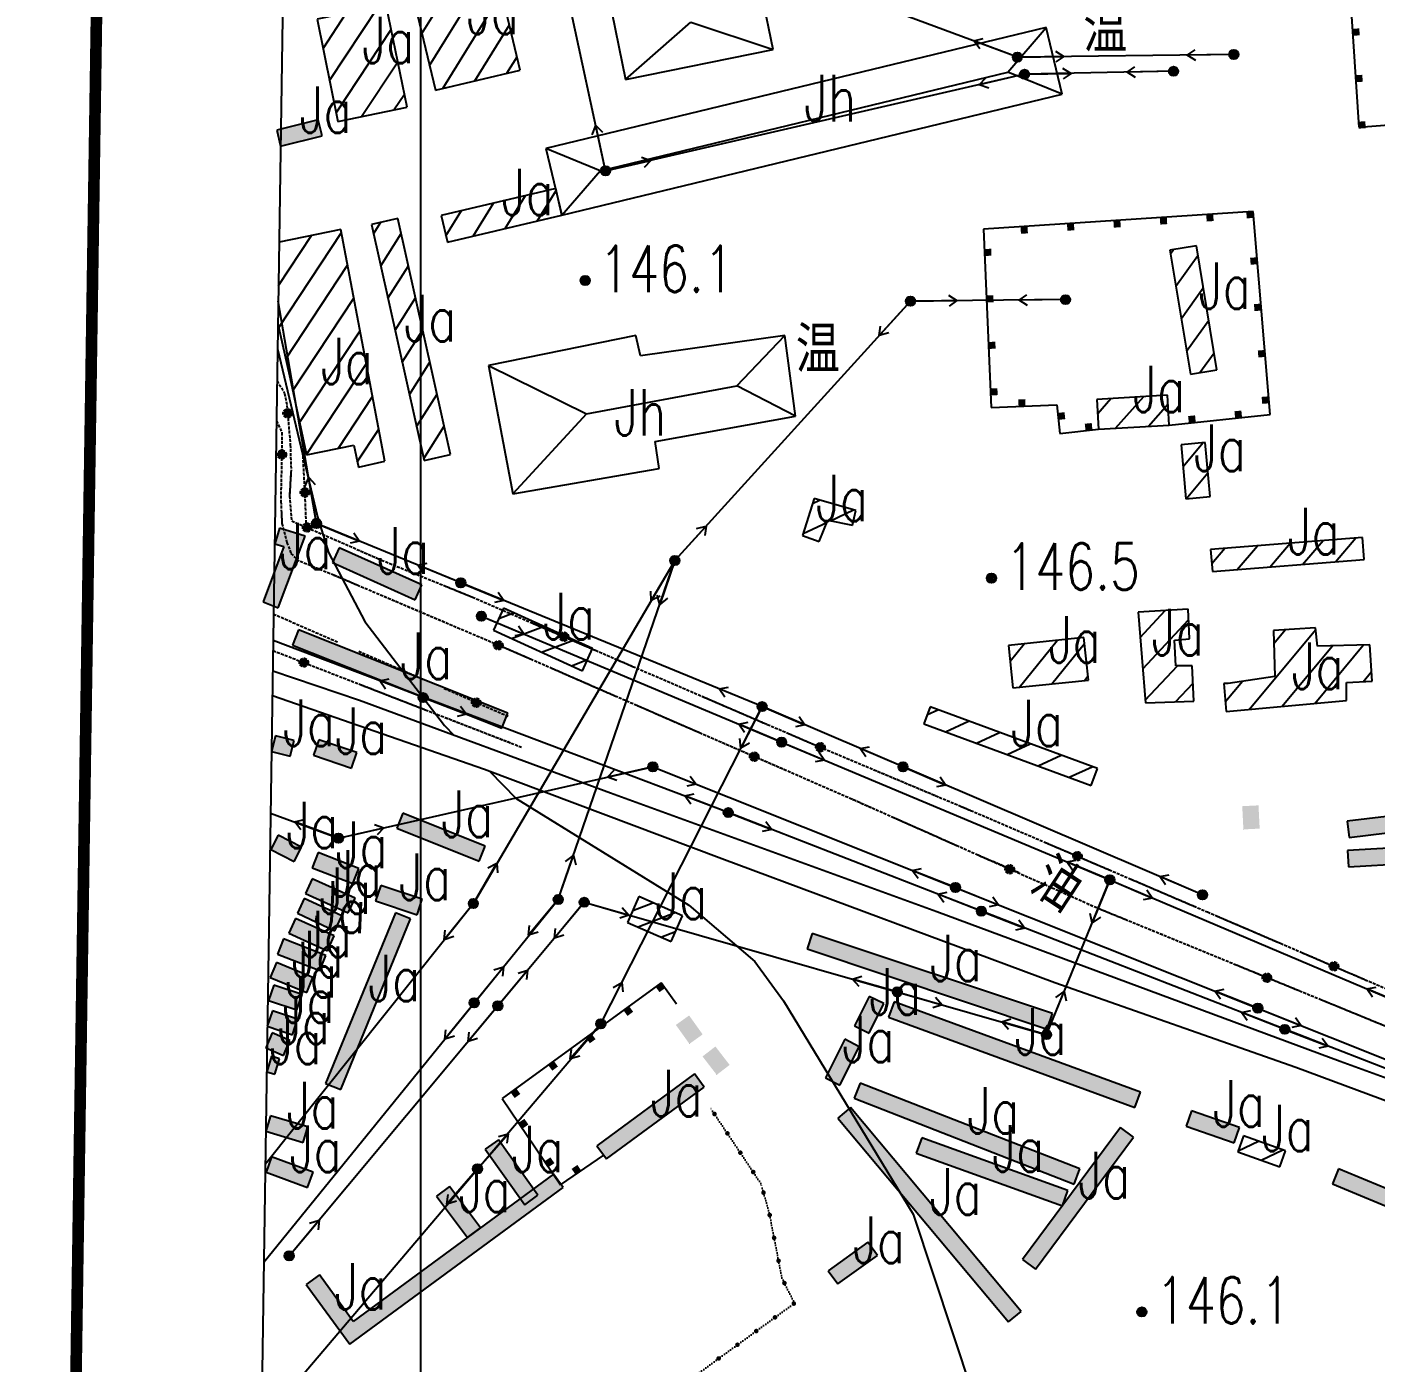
# Model space of a CAD drawing. Extents: x 408766 to 414302, y 5156573 to 5161925.
# Drawn here: x 408831 to 409410, y 5158145 to 5158719 of the extents above; entities that cross this region are included whole.
import ezdxf

# ---------------------------------------------------------------- set-up
doc = ezdxf.new("R2010")
doc.units = 0
doc.header["$LTSCALE"] = 1000
for name, pattern in [('0001', [0.5, 0.5, 0]), ('0004', [0.5, 0.5, 0]), ('5130', [1, 1, 0]), ('5320', [0.0018, 0.0013, -0.0005]), ('5400', [1, 1, 0]), ('8111', [1, 1, 0]), ('9100', [0.001, 0, -0.001])]:
    doc.linetypes.add(name, pattern=pattern)
doc.layers.get('0').update_dxf_attribs({"linetype": 'CONTINUOUS'})
for name, color, linetype in [('0001', 1, 'CONTINUOUS'), ('0001ADD', 1, 'CONTINUOUS'), ('0002', 2, 'CONTINUOUS'), ('0002ADD', 2, 'CONTINUOUS'), ('0005ADD', 5, 'CONTINUOUS'), ('0005BAK', 5, 'CONTINUOUS'), ('0006', 6, 'CONTINUOUS'), ('0007', 7, 'CONTINUOUS'), ('0010', 10, 'CONTINUOUS'), ('0010ADD', 10, 'CONTINUOUS'), ('0011ADD', 11, 'CONTINUOUS'), ('0011BAK', 11, 'CONTINUOUS'), ('0012', 12, 'CONTINUOUS'), ('0013', 13, 'CONTINUOUS'), ('0015', 15, 'CONTINUOUS'), ('0017', 85, 'CONTINUOUS')]:
    doc.layers.add(name, color=color, linetype=linetype)
doc.styles.add('CADSLDXJ', font='romanc', dxfattribs={"bigfont": 'cadsldxj'})
doc.styles.add('SIMPLEX', font='simplex.shx', dxfattribs={"width": 0.75, "height": 20})
doc.styles.add('XDX', font='simplex.shx', dxfattribs={"height": 20, "bigfont": 'xdx.shx'})

# ---------------------------------------------------------------- blocks, each defined once
blk = doc.blocks.new('8140')
for radius in [0.0002, 0.000141, 0.0000832, 0.0000301]:
    blk.add_circle((0, 0), radius)
at = {"flags": 1}
blk.add_attdef('8140', (0, 0), '', height=0.0000001, dxfattribs=at)
blk = doc.blocks.new('5130')
blk.add_hatch(color=256).paths.add_polyline_path([(0.0002, 0, 1), (-0.0002, 0, 1)])
for points in [[(0, 0), (0.002, 0)], [(0.001638, 0.000233), (0.002, 0), (0.001658, -0.000229)]]:
    blk.add_lwpolyline(points)
blk.add_circle((0, 0), 0.0002)
at = {"flags": 1}
blk.add_attdef('5130', (0, 0), '', height=0.000001, dxfattribs=at)
blk = doc.blocks.new('5131')
for points in [[(-0.001638, -0.000233), (-0.002, 0), (-0.001658, 0.000229)], [(0, 0), (-0.002, 0)]]:
    blk.add_lwpolyline(points)
at = {"flags": 1}
blk.add_attdef('5131', (0, 0), '', height=0.0000000001, dxfattribs=at)
blk = doc.blocks.new('2111')
h = blk.add_hatch(color=256)
h.paths.add_polyline_path([(0.0005, 0.00035), (-0.0005, 0.00035), (-0.0005, -0.00035), (0.0005, -0.00035)])
h.paths.add_polyline_path([(0, 0), (0, 0), (0, 0), (0, 0)], flags=24)
blk.add_line((0.0005, -0.00035), (0.0005, -0.00035))
at = {"style": 'CADSLDXJ', "flags": 1}
blk.add_attdef('2111', (0, 0), '', height=0.00000001, dxfattribs=at)
blk = doc.blocks.new('9100')
blk.add_hatch(color=256).paths.add_polyline_path([(0.0001, 0, 1), (-0.0001, 0, 1)])

msp = doc.modelspace()

# ---------------------------------------------------------------- hatches: boundary and pattern name
at = {"layer": '0001ADD', "linetype": '0001'}
h = msp.add_hatch(dxfattribs=at)
h.set_pattern_fill('U', color=256, scale=10, angle=58.30917, style=0, pattern_type=0)
h.set_pattern_definition([(58.30917135, (0, 0), (-8.508952109, 5.253354548), [])])
h.paths.add_polyline_path([(409006.24, 5158691.93), (409042.68, 5158700.55), (409033.33, 5158740.05), (408996.89, 5158731.43)])
h = msp.add_hatch(dxfattribs=at)
h.set_pattern_fill('U', color=256, scale=10, angle=56.53326, style=0, pattern_type=0)
h.set_pattern_definition([(56.5332593, (0, 0), (-8.342060723, 5.514528347), [])])
h.paths.add_polyline_path([(408964.36, 5158678.52), (408994.09, 5158684.59), (408985.12, 5158728.52), (408955.4, 5158722.45)])
for points in [[(408939.73, 5158667.91), (408957.55, 5158672.35), (408955.86, 5158679.14), (408938.04, 5158674.7)], [(408937.16, 5158496.9), (408941.08, 5158495.69), (408932.17, 5158471.91), (408938.72, 5158469.45), (408950.24, 5158500.17), (408939.23, 5158503.59)], [(408962, 5158488.83), (408997.6, 5158472.88), (409000.46, 5158479.27), (408964.86, 5158495.22)], [(408944.89, 5158453.38), (409034.8, 5158417.66), (409037.39, 5158424.17), (408947.47, 5158459.88)], [(408935.81, 5158407.56), (408943.88, 5158405.59), (408945.54, 5158412.39), (408937.47, 5158414.36)], [(408953.84, 5158406.05), (408970.15, 5158400.51), (408972.41, 5158407.13), (408956.09, 5158412.68)], [(408989.69, 5158374.67), (409025.05, 5158360.41), (409027.66, 5158366.91), (408992.31, 5158381.16)], [(409399.07, 5158370.68), (409435.27, 5158375.08), (409434.43, 5158382.03), (409398.22, 5158377.63)], [(408935.44, 5158365.49), (408945.5, 5158360.29), (408948.72, 5158366.5), (408938.65, 5158371.71)], [(408953.27, 5158357.65), (408970.74, 5158350.84), (408973.28, 5158357.36), (408955.81, 5158364.17)], [(409398.75, 5158358.1), (409437.79, 5158360.3), (409437.4, 5158367.29), (409398.36, 5158365.09)], [(408950.36, 5158346.55), (408968.81, 5158338.24), (408971.69, 5158344.62), (408953.24, 5158352.93)], [(408980.53, 5158343.4), (408998.42, 5158337.44), (409000.63, 5158344.08), (408982.74, 5158350.04)], [(408946.94, 5158338.07), (408963.07, 5158330.56), (408966.02, 5158336.91), (408949.89, 5158344.42)], [(408943.19, 5158329.51), (408959.84, 5158321.97), (408962.73, 5158328.35), (408946.08, 5158335.89)], [(408965.55, 5158262.26), (408995.54, 5158335.62), (408989.06, 5158338.26), (408959.07, 5158264.91)], [(409166.04, 5158322.81), (409269.24, 5158288.32), (409271.46, 5158294.96), (409168.26, 5158329.45)], [(408938.4, 5158320.57), (408956.59, 5158313.41), (408959.16, 5158319.93), (408940.96, 5158327.08)], [(408935.29, 5158310.42), (408950.97, 5158304.04), (408953.61, 5158310.52), (408937.93, 5158316.9)], [(408934.52, 5158300.56), (408946.71, 5158296.5), (408948.92, 5158303.14), (408936.73, 5158307.2)], [(409192.64, 5158286.57), (409198.98, 5158299.24), (409192.72, 5158302.37), (409186.38, 5158289.7)], [(409200.99, 5158293.42), (409306.97, 5158254.57), (409309.38, 5158261.14), (409203.4, 5158299.99)], [(408933.94, 5158289.54), (408944.78, 5158285.87), (408947.02, 5158292.5), (408936.19, 5158296.17)], [(408933.36, 5158280.26), (408940.91, 5158276.98), (408943.7, 5158283.39), (408936.15, 5158286.68)], [(409180.12, 5158264.23), (409188.46, 5158280.73), (409182.22, 5158283.89), (409173.87, 5158267.39)], [(408933.74, 5158269.95), (408937.26, 5158268.88), (408939.3, 5158275.57), (408935.78, 5158276.65)], [(409079.81, 5158232.51), (409121.74, 5158263.37), (409117.59, 5158269), (409075.66, 5158238.15)], [(409186.31, 5158258.53), (409280.78, 5158221.66), (409283.32, 5158228.18), (409188.85, 5158265.05)], [(409258.02, 5158166.93), (409184.64, 5158254.55), (409179.27, 5158250.06), (409252.65, 5158162.44)], [(409328.97, 5158246.54), (409349.61, 5158239.41), (409351.89, 5158246.02), (409331.25, 5158253.16)], [(408933.36, 5158244.36), (408949.44, 5158239.58), (408951.43, 5158246.29), (408935.35, 5158251.07)], [(409212.93, 5158235.01), (409275.76, 5158212.32), (409278.13, 5158218.9), (409215.3, 5158241.6)], [(409264.27, 5158185.09), (409306.34, 5158241.79), (409300.72, 5158245.96), (409258.65, 5158189.27)], [(409027.69, 5158236.68), (409044.64, 5158212.8), (409050.35, 5158216.86), (409033.4, 5158240.73)], [(408933.44, 5158226.77), (408951.26, 5158220.26), (408953.66, 5158226.84), (408935.84, 5158233.35)], [(409056.99, 5158225.89), (408970.94, 5158162.63), (408956.37, 5158182.6), (408950.71, 5158178.48), (408969.42, 5158152.83), (409061.13, 5158220.25)], [(409391.83, 5158221.79), (409478.36, 5158185.71), (409481.05, 5158192.17), (409394.52, 5158228.25)], [(409006.75, 5158216.41), (409020.07, 5158198.66), (409025.67, 5158202.86), (409012.34, 5158220.61)], [(409179.19, 5158178.72), (409196.25, 5158191.01), (409192.16, 5158196.69), (409175.1, 5158184.4)]]:
    msp.add_hatch(color=256, dxfattribs=at).paths.add_polyline_path(points)
h = msp.add_hatch(dxfattribs=at)
h.set_pattern_fill('U', color=256, scale=10, angle=58.14237, style=0, pattern_type=0)
h.set_pattern_definition([(58.14236753, (0, 0), (-8.493622108, 5.278104157), [])])
h.paths.add_polyline_path([(409011.43, 5158626.66), (409060.65, 5158638.15), (409057.98, 5158649.62), (409008.75, 5158638.12)])
h = msp.add_hatch(dxfattribs=at)
h.set_pattern_fill('U', color=256, scale=10, angle=57.60815, style=0, pattern_type=0)
h.set_pattern_definition([(57.60814532, (-297982.154, 32334.109), (-8.444040915, 5.357067577), [])])
h.paths.add_polyline_path([(409001.45, 5158532.73), (409012.8, 5158535.26), (408990.09, 5158636.79), (408978.74, 5158634.25)])
h = msp.add_hatch(dxfattribs=at)
h.set_pattern_fill('U', color=256, scale=10, angle=54.38661, style=0, pattern_type=0)
h.set_pattern_definition([(54.38660694, (426348.078, -16187.277), (-8.129646658, 5.82313019), [])])
h.paths.add_polyline_path([(409330.78, 5158569.89), (409342.16, 5158571.77), (409333.36, 5158625.06), (409321.97, 5158623.18)])
h = msp.add_hatch(dxfattribs=at)
h.set_pattern_fill('U', color=256, scale=10, angle=48.4641, style=0, pattern_type=0)
h.set_pattern_definition([(48.46409914, (0, 0), (-7.485403838, 6.63089205), [])])
h.paths.add_polyline_path([(409291.35, 5158546.14), (409321.67, 5158547.98), (409320.89, 5158560.86), (409290.57, 5158559.02)])
h = msp.add_hatch(dxfattribs=at)
h.set_pattern_fill('U', color=256, scale=10, angle=50.11598, style=0, pattern_type=0)
h.set_pattern_definition([(50.115976, (-345090.167, 39074.15), (-7.673439798, 6.41235695), [])])
h.paths.add_polyline_path([(409328.86, 5158516.27), (409339.24, 5158517.2), (409337.16, 5158540.44), (409326.78, 5158539.51)])
h = msp.add_hatch(dxfattribs=at)
h.set_pattern_fill('U', color=256, scale=10, angle=25.13672, style=0, pattern_type=0)
h.set_pattern_definition([(25.13671502, (0, 0), (-4.247796223, 9.05296787), [])])
h.paths.add_polyline_path([(409164.02, 5158500.42), (409171.15, 5158497.85), (409174.95, 5158507.09), (409185.57, 5158504.97), (409186.93, 5158511.18), (409169.03, 5158516.33)])
h = msp.add_hatch(dxfattribs=at)
h.set_pattern_fill('U', color=256, scale=10, angle=49.5024, style=0, pattern_type=0)
h.set_pattern_definition([(49.50240391, (0, 0), (-7.604332133, 6.49416144), [])])
h.paths.add_polyline_path([(409340.25, 5158485), (409405.5, 5158490.14), (409404.75, 5158499.67), (409339.5, 5158494.53)])
h = msp.add_hatch(dxfattribs=at)
h.set_pattern_fill('U', color=256, scale=10, angle=20.60665, style=0, pattern_type=0)
h.set_pattern_definition([(20.60665144, (0, 0), (-3.519503128, 9.360186843), [])])
h.paths.add_polyline_path([(409031.16, 5158459.73), (409069.5, 5158442.34), (409073.82, 5158451.85), (409035.48, 5158469.23)])
h = msp.add_hatch(dxfattribs=at)
h.set_pattern_fill('U', color=256, scale=10, angle=46.93916, style=0, pattern_type=0)
h.set_pattern_definition([(46.93915743, (0, 0), (-7.306290732, 6.827746022), [])])
h.paths.add_polyline_path([(409311.49, 5158428.5), (409332.27, 5158429.2), (409331.57, 5158444.51), (409324.52, 5158444.51), (409323.99, 5158455.42), (409330.34, 5158456.12), (409329.81, 5158468.79), (409308.32, 5158467.56)])
h = msp.add_hatch(dxfattribs=at)
h.set_pattern_fill('U', color=256, scale=10, angle=50.97349, style=0, pattern_type=0)
h.set_pattern_definition([(50.97348515, (0, 0), (-7.768546468, 6.296799646), [])])
h.paths.add_polyline_path([(409254.53, 5158434.93), (409286.92, 5158438.32), (409285.01, 5158456.57), (409252.62, 5158453.18)])
h = msp.add_hatch(dxfattribs=at)
h.set_pattern_fill('U', color=256, scale=10, angle=50.2409, style=0, pattern_type=0)
h.set_pattern_definition([(50.24089947, (0, 0), (-7.687402576, 6.395611123), [])])
h.paths.add_polyline_path([(409346.1, 5158424.79), (409397.89, 5158429.54), (409397.89, 5158437.28), (409408.98, 5158437.81), (409407.93, 5158453.46), (409385.38, 5158452.94), (409384.5, 5158460.85), (409366.53, 5158459.62), (409367.06, 5158439.92), (409346.98, 5158436.93), (409345.22, 5158436.93)])
h = msp.add_hatch(dxfattribs=at)
h.set_pattern_fill('U', color=256, scale=10, angle=24.76322, style=0, pattern_type=0)
h.set_pattern_definition([(24.76321888, (0, 0), (-4.188692468, 9.080465594), [])])
h.paths.add_polyline_path([(409216.27, 5158419.53), (409288.15, 5158393.03), (409290.82, 5158400.26), (409218.94, 5158426.76)])
at = {"layer": '0005ADD', "linetype": '5320'}
h = msp.add_hatch(color=256, dxfattribs=at)
edge = h.paths.add_edge_path()
edge.add_arc((408942.73, 5158553), 1.9, 0, 360)
h = msp.add_hatch(color=256, dxfattribs=at)
edge = h.paths.add_edge_path()
edge.add_arc((408940.23, 5158535.29), 1.9, 0, 360)
h = msp.add_hatch(color=256, dxfattribs=at)
edge = h.paths.add_edge_path()
edge.add_arc((408950.17, 5158518.99), 1.9, 0, 360)
h = msp.add_hatch(color=256, dxfattribs=at)
edge = h.paths.add_edge_path()
edge.add_arc((408951.1, 5158503.89), 1.9, 0, 360)
h = msp.add_hatch(color=256, dxfattribs=at)
edge = h.paths.add_edge_path()
edge.add_arc((409061.54, 5158456.98), 1.9, 0, 360)
h = msp.add_hatch(color=256, dxfattribs=at)
edge = h.paths.add_edge_path()
edge.add_arc((409033.29, 5158453.3), 1.9, 0, 360)
h = msp.add_hatch(color=256, dxfattribs=at)
edge = h.paths.add_edge_path()
edge.add_arc((408949.7, 5158445.86), 1.9, 0, 360)
h = msp.add_hatch(color=256, dxfattribs=at)
edge = h.paths.add_edge_path()
edge.add_arc((409023.8, 5158428.63), 1.9, 0, 360)
h = msp.add_hatch(color=256, dxfattribs=at)
edge = h.paths.add_edge_path()
edge.add_arc((409171.74, 5158409.47), 1.9, 0, 360)
h = msp.add_hatch(color=256, dxfattribs=at)
edge = h.paths.add_edge_path()
edge.add_arc((409143.31, 5158405.38), 1.9, 0, 360)
h = msp.add_hatch(color=256, dxfattribs=at)
edge = h.paths.add_edge_path()
edge.add_arc((409282.22, 5158362.63), 1.9, 0, 360)
h = msp.add_hatch(color=256, dxfattribs=at)
edge = h.paths.add_edge_path()
edge.add_arc((409253.12, 5158356.98), 1.9, 0, 360)
h = msp.add_hatch(color=256, dxfattribs=at)
edge = h.paths.add_edge_path()
edge.add_arc((409392.49, 5158315.3), 1.9, 0, 360)
h = msp.add_hatch(color=256, dxfattribs=at)
edge = h.paths.add_edge_path()
edge.add_arc((409363.68, 5158310.37), 1.9, 0, 360)

# ---------------------------------------------------------------- linework, layer by layer
at = {"layer": '0001', "linetype": '0001'}
for points in [[(409087.95, 5158696.58), (409151.37, 5158709.45), (409131.41, 5158807.77), (409067.99, 5158794.9)], [(409006.24, 5158691.93), (409042.68, 5158700.55), (409033.33, 5158740.05), (408996.89, 5158731.43)], [(408964.36, 5158678.52), (408994.09, 5158684.59), (408985.12, 5158728.52), (408955.4, 5158722.45)], [(409060.65, 5158638.15), (409275.69, 5158690.15), (409268.76, 5158718.82), (409053.72, 5158666.82)], [(408939.73, 5158667.91), (408957.55, 5158672.35), (408955.86, 5158679.14), (408938.04, 5158674.7)], [(409011.43, 5158626.66), (409060.65, 5158638.15), (409057.98, 5158649.62), (409008.75, 5158638.12)], [(409001.45, 5158532.73), (409012.8, 5158535.26), (408990.09, 5158636.79), (408978.74, 5158634.25)], [(409330.78, 5158569.89), (409342.16, 5158571.77), (409333.36, 5158625.06), (409321.97, 5158623.18)], [(409291.35, 5158546.14), (409321.67, 5158547.98), (409320.89, 5158560.86), (409290.57, 5158559.02)], [(409328.86, 5158516.27), (409339.24, 5158517.2), (409337.16, 5158540.44), (409326.78, 5158539.51)], [(409164.02, 5158500.42), (409171.15, 5158497.85), (409174.95, 5158507.09), (409185.57, 5158504.97), (409186.93, 5158511.18), (409169.03, 5158516.33)], [(408937.16, 5158496.9), (408941.08, 5158495.69), (408932.17, 5158471.91), (408938.72, 5158469.45), (408950.24, 5158500.17), (408939.23, 5158503.59)], [(409340.25, 5158485), (409405.5, 5158490.14), (409404.75, 5158499.67), (409339.5, 5158494.53)], [(408962, 5158488.83), (408997.6, 5158472.88), (409000.46, 5158479.27), (408964.86, 5158495.22)], [(409031.16, 5158459.73), (409069.5, 5158442.34), (409073.82, 5158451.85), (409035.48, 5158469.23)], [(409311.49, 5158428.5), (409332.27, 5158429.2), (409331.57, 5158444.51), (409324.52, 5158444.51), (409323.99, 5158455.42), (409330.34, 5158456.12), (409329.81, 5158468.79), (409308.32, 5158467.56)], [(408944.89, 5158453.38), (409034.8, 5158417.66), (409037.39, 5158424.17), (408947.47, 5158459.88)], [(409254.53, 5158434.93), (409286.92, 5158438.32), (409285.01, 5158456.57), (409252.62, 5158453.18)], [(409346.1, 5158424.79), (409397.89, 5158429.54), (409397.89, 5158437.28), (409408.98, 5158437.81), (409407.93, 5158453.46), (409385.38, 5158452.94), (409384.5, 5158460.85), (409366.53, 5158459.62), (409367.06, 5158439.92), (409346.98, 5158436.93), (409345.22, 5158436.93)], [(409216.27, 5158419.53), (409288.15, 5158393.03), (409290.82, 5158400.26), (409218.94, 5158426.76)], [(408935.81, 5158407.56), (408943.88, 5158405.59), (408945.54, 5158412.39), (408937.47, 5158414.36)], [(408953.84, 5158406.05), (408970.15, 5158400.51), (408972.41, 5158407.13), (408956.09, 5158412.68)], [(408989.69, 5158374.67), (409025.05, 5158360.41), (409027.66, 5158366.91), (408992.31, 5158381.16)], [(409399.07, 5158370.68), (409435.27, 5158375.08), (409434.43, 5158382.03), (409398.22, 5158377.63)], [(408935.44, 5158365.49), (408945.5, 5158360.29), (408948.72, 5158366.5), (408938.65, 5158371.71)], [(408953.27, 5158357.65), (408970.74, 5158350.84), (408973.28, 5158357.36), (408955.81, 5158364.17)], [(409398.75, 5158358.1), (409437.79, 5158360.3), (409437.4, 5158367.29), (409398.36, 5158365.09)], [(408950.36, 5158346.55), (408968.81, 5158338.24), (408971.69, 5158344.62), (408953.24, 5158352.93)], [(408980.53, 5158343.4), (408998.42, 5158337.44), (409000.63, 5158344.08), (408982.74, 5158350.04)], [(408946.94, 5158338.07), (408963.07, 5158330.56), (408966.02, 5158336.91), (408949.89, 5158344.42)], [(409088.85, 5158334.16), (409107.59, 5158325.91), (409112.48, 5158337.03), (409093.75, 5158345.28)], [(408943.19, 5158329.51), (408959.84, 5158321.97), (408962.73, 5158328.35), (408946.08, 5158335.89)], [(408965.55, 5158262.26), (408995.54, 5158335.62), (408989.06, 5158338.26), (408959.07, 5158264.91)], [(409166.04, 5158322.81), (409269.24, 5158288.32), (409271.46, 5158294.96), (409168.26, 5158329.45)], [(408938.4, 5158320.57), (408956.59, 5158313.41), (408959.16, 5158319.93), (408940.96, 5158327.08)], [(408935.29, 5158310.42), (408950.97, 5158304.04), (408953.61, 5158310.52), (408937.93, 5158316.9)], [(408934.52, 5158300.56), (408946.71, 5158296.5), (408948.92, 5158303.14), (408936.73, 5158307.2)], [(409192.64, 5158286.57), (409198.98, 5158299.24), (409192.72, 5158302.37), (409186.38, 5158289.7)], [(409200.99, 5158293.42), (409306.97, 5158254.57), (409309.38, 5158261.14), (409203.4, 5158299.99)], [(408933.94, 5158289.54), (408944.78, 5158285.87), (408947.02, 5158292.5), (408936.19, 5158296.17)], [(408933.36, 5158280.26), (408940.91, 5158276.98), (408943.7, 5158283.39), (408936.15, 5158286.68)], [(409180.12, 5158264.23), (409188.46, 5158280.73), (409182.22, 5158283.89), (409173.87, 5158267.39)], [(408933.74, 5158269.95), (408937.26, 5158268.88), (408939.3, 5158275.57), (408935.78, 5158276.65)], [(409079.81, 5158232.51), (409121.74, 5158263.37), (409117.59, 5158269), (409075.66, 5158238.15)], [(409186.31, 5158258.53), (409280.78, 5158221.66), (409283.32, 5158228.18), (409188.85, 5158265.05)], [(409258.02, 5158166.93), (409184.64, 5158254.55), (409179.27, 5158250.06), (409252.65, 5158162.44)], [(409328.97, 5158246.54), (409349.61, 5158239.41), (409351.89, 5158246.02), (409331.25, 5158253.16)], [(408933.36, 5158244.36), (408949.44, 5158239.58), (408951.43, 5158246.29), (408935.35, 5158251.07)], [(409212.93, 5158235.01), (409275.76, 5158212.32), (409278.13, 5158218.9), (409215.3, 5158241.6)], [(409264.27, 5158185.09), (409306.34, 5158241.79), (409300.72, 5158245.96), (409258.65, 5158189.27)], [(409351.12, 5158235.52), (409369.25, 5158229.1), (409371.69, 5158235.98), (409353.56, 5158242.4)], [(409027.69, 5158236.68), (409044.64, 5158212.8), (409050.35, 5158216.86), (409033.4, 5158240.73)], [(408933.44, 5158226.77), (408951.26, 5158220.26), (408953.66, 5158226.84), (408935.84, 5158233.35)], [(409056.99, 5158225.89), (408970.94, 5158162.63), (408956.37, 5158182.6), (408950.71, 5158178.48), (408969.42, 5158152.83), (409061.13, 5158220.25)], [(409391.83, 5158221.79), (409478.36, 5158185.71), (409481.05, 5158192.17), (409394.52, 5158228.25)], [(409006.75, 5158216.41), (409020.07, 5158198.66), (409025.67, 5158202.86), (409012.34, 5158220.61)], [(409179.19, 5158178.72), (409196.25, 5158191.01), (409192.16, 5158196.69), (409175.1, 5158184.4)]]:
    msp.add_lwpolyline(points, close=True, dxfattribs=at)
for points in [[(408938.58, 5158591.54), (408943.58, 5158569.33), (408950.83, 5158535.22), (408971.18, 5158539.39), (408973.13, 5158529.93), (408984.56, 5158532.43), (408965.61, 5158631.98), (408939.11, 5158626.64)], [(409029.12, 5158573.56), (409039.59, 5158518.34), (409102.41, 5158529.22), (409100.74, 5158540.93), (409161.04, 5158551.81), (409156.44, 5158586.53), (409094.45, 5158577.74), (409092.36, 5158586.53), (409029.12, 5158573.56)]]:
    msp.add_lwpolyline(points, dxfattribs=at)
at = {"layer": '0001ADD', "linetype": '0001'}
for p, q in [((408938.94, 5158589.95), (408965.84, 5158630.75)), ((408938.83, 5158607.95), (408953, 5158629.44)), ((408939.11, 5158626.54), (408939.19, 5158626.66)), ((408941.99, 5158576.41), (408968.53, 5158616.65)), ((408944.98, 5158562.78), (408971.21, 5158602.56)), ((408947.9, 5158549.04), (408973.89, 5158588.46)), ((408950.82, 5158535.3), (408976.58, 5158574.37)), ((408964.6, 5158538.04), (408979.26, 5158560.27)), ((408972.68, 5158532.13), (408981.95, 5158546.18)), ((409091.1, 5158339.26), (409099.76, 5158342.63)), ((409093.34, 5158332.19), (409109.35, 5158338.41)), ((409103.21, 5158327.84), (409109.52, 5158330.29)), ((409351.27, 5158235.94), (409360.02, 5158240.12)), ((409361.16, 5158231.96), (409370.49, 5158236.41))]:
    msp.add_line(p, q, dxfattribs=at)
for points in [[(409087.95, 5158696.58), (409115.98, 5158721.13), (409151.37, 5158709.45)], [(409275.69, 5158690.15), (409252.28, 5158699.66), (409268.76, 5158718.82)], [(409077.14, 5158657.31), (409252.28, 5158699.66)], [(409060.65, 5158638.15), (409077.14, 5158657.31), (409053.72, 5158666.82)], [(409161.04, 5158551.81), (409135.79, 5158564.88), (409156.44, 5158586.53)], [(409029.12, 5158573.56), (409071.18, 5158552.83), (409039.59, 5158518.34)], [(409071.18, 5158552.83), (409135.79, 5158564.88)]]:
    msp.add_lwpolyline(points, dxfattribs=at)
at = {"layer": '0002', "linetype": '5130'}
for points in [[(409349.44, 5158707.23), (409256.4, 5158706.16), (409052.61, 5158781.86), (408940.96, 5158749.86)], [(409079.39, 5158657.23), (409052.61, 5158781.86)], [(409323.56, 5158700.05), (409259.52, 5158698.76), (409079.39, 5158657.23)], [(409277.13, 5158601.88), (409210.46, 5158601.27), (409109.2, 5158489.76), (409022.56, 5158342.32), (408933.14, 5158230.07)], [(409336, 5158346.05), (409146.66, 5158426.91), (408955.09, 5158505.67), (408938.73, 5158601.2)], [(408932.51, 5158188.14), (409059.08, 5158344.02), (409109.2, 5158489.76)], [(409026, 5158465.84), (409296.14, 5158352.44), (409601.53, 5158222.97), (409935.57, 5158000.88), (410263.33, 5157782.72)], [(410747.12, 5157812.14), (410527.32, 5157590.52), (410006.45, 5157931.93), (409837.02, 5158043.12), (409546.7, 5158234.47), (409509.19, 5158248.68), (409501.83, 5158237.37), (409132.16, 5158381.35), (408936.53, 5158455.29)], [(408931.47, 5158118.89), (409077.32, 5158290.54), (409146.66, 5158426.91)], [(408935.42, 5158381.16), (408964.56, 5158370.42), (409099.75, 5158400.99), (409472.66, 5158252.22), (409492.77, 5158307.08), (409831.68, 5158086.31), (409988.47, 5157982.61)], [(408943.42, 5158190.78), (409070.21, 5158342.79), (409268.96, 5158285.89), (409296.14, 5158352.44)]]:
    msp.add_lwpolyline(points, dxfattribs=at)
at = {"layer": '0005ADD', "linetype": '5320'}
for points in [[(408938.21, 5158567.01), (408941.4, 5158561.59), (408942.45, 5158556.33), (408943.86, 5158539.52), (408943.91, 5158538.05)], [(408937.95, 5158549.78), (408940.28, 5158544.76), (408940.28, 5158537.46), (408939.87, 5158520.3)], [(408950.83, 5158504.01), (408950.17, 5158519.06), (408949.38, 5158533.97)], [(408944.17, 5158528.05), (408943.51, 5158517.44), (408944.47, 5158506.78)], [(408940.07, 5158510.3), (408940.28, 5158505.68), (408942.43, 5158497.52), (408944.15, 5158492.8), (408947.31, 5158489.64)], [(408944.47, 5158506.78), (408964.85, 5158497.89)], [(408974.01, 5158493.88), (408983.07, 5158489.93), (409001.7, 5158482.34)], [(408973.48, 5158478.75), (408962.63, 5158483.37), (408947.31, 5158489.64)], [(409010.29, 5158463.09), (408982.69, 5158474.83)], [(409010.96, 5158478.56), (409022.15, 5158474.01), (409038.59, 5158466.9)], [(408964.2, 5158454.58), (408936.7, 5158466.57)], [(409047.77, 5158462.93), (409075.31, 5158451.02)], [(409047.05, 5158447.31), (409033.42, 5158453.24), (409019.49, 5158459.17)], [(408936.47, 5158451.01), (408963.54, 5158440.48)], [(409000.88, 5158438.61), (408973.37, 5158450.59)], [(409084.49, 5158447.05), (409091.04, 5158444.22), (409112.04, 5158435.18)], [(409083.72, 5158431.33), (409056.21, 5158443.31)], [(408974.01, 5158436.42), (409002.14, 5158425.48)], [(409037.55, 5158422.64), (409010.04, 5158434.62)], [(409120.39, 5158415.36), (409092.89, 5158427.34)], [(409121.22, 5158431.22), (409148.77, 5158419.35)], [(409010.46, 5158422.25), (409038.59, 5158411.37)], [(409157.96, 5158415.39), (409169.71, 5158410.33), (409185.57, 5158403.66)], [(409157.06, 5158399.39), (409129.56, 5158411.37)], [(409194.78, 5158399.78), (409222.44, 5158388.15)], [(409193.71, 5158383.35), (409185.29, 5158387.09), (409166.23, 5158395.39)], [(409231.65, 5158384.27), (409236.29, 5158382.32), (409259.24, 5158372.48)], [(409230.27, 5158367.12), (409202.85, 5158379.3)], [(409257.08, 5158355.51), (409239.41, 5158363.07)], [(409268.43, 5158368.54), (409296, 5158356.71)], [(409305.19, 5158352.77), (409332.77, 5158340.95)], [(409303.54, 5158335.03), (409290.55, 5158340.36), (409286.85, 5158341.92)], [(409341.95, 5158337.01), (409369.52, 5158325.16)], [(409340.55, 5158319.86), (409312.8, 5158331.24)], [(409378.71, 5158321.22), (409406.27, 5158309.37)], [(409377.56, 5158304.68), (409349.81, 5158316.07)], [(409414.57, 5158289.51), (409386.82, 5158300.89)]]:
    msp.add_lwpolyline(points, dxfattribs=at)
for centre in [(408942.73, 5158553), (408940.23, 5158535.29), (408950.17, 5158518.99), (408951.1, 5158503.89), (409061.54, 5158456.98), (409033.29, 5158453.3), (408949.7, 5158445.86), (409023.8, 5158428.63), (409171.74, 5158409.47), (409143.31, 5158405.38), (409282.22, 5158362.63), (409253.12, 5158356.98), (409392.49, 5158315.3), (409363.68, 5158310.37)]:
    msp.add_circle(centre, 1.9, dxfattribs=at)
at = {"layer": '0005BAK', "linetype": '5320'}
for points in [[(408938.21, 5158567.01), (408941.4, 5158561.59), (408942.45, 5158556.33), (408943.86, 5158539.52), (408944.21, 5158528.65), (408943.51, 5158517.44), (408944.47, 5158506.78)], [(408937.95, 5158549.78), (408940.28, 5158544.76), (408940.28, 5158537.46), (408939.85, 5158519.43), (408939.85, 5158515.13), (408940.28, 5158505.68), (408942.43, 5158497.52), (408944.15, 5158492.8), (408947.31, 5158489.64)], [(408950.83, 5158504.01), (408950.17, 5158519.06), (408949.31, 5158535.38)], [(408944.47, 5158506.78), (408983.07, 5158489.93), (409022.15, 5158474.01), (409091.04, 5158444.22), (409169.71, 5158410.33), (409236.29, 5158382.32), (409338.09, 5158338.67), (409448.38, 5158291.28), (409512.35, 5158263.84), (409556.57, 5158245.36), (409591.02, 5158230.46), (409630.09, 5158208.9), (409664.27, 5158187.64), (409732.14, 5158141.42), (409800.01, 5158096.23), (409891.26, 5158034.81), (410024.63, 5157947.84), (410128.16, 5157879.88), (410242.99, 5157804.59), (410342.39, 5157736.58), (410459.8, 5157658.88)], [(410823.62, 5157809.61), (410679.28, 5157736.25), (410479.86, 5157633.96), (410381.98, 5157696.67), (410219.68, 5157803.96), (410041.53, 5157921.07), (409878.19, 5158028.97), (409703.08, 5158144.87), (409613.54, 5158205.46), (409583.99, 5158220.22), (409527.97, 5158241.73), (409462.1, 5158270.02), (409290.55, 5158340.36), (409185.29, 5158387.09), (409033.42, 5158453.24), (408962.63, 5158483.37), (408947.31, 5158489.64)], [(408936.47, 5158451.01), (409043.25, 5158409.5)]]:
    msp.add_lwpolyline(points, dxfattribs=at)
at = {"layer": '0006', "linetype": '0004'}
for points in [[(409519.4, 5158235.09), (409514.75, 5158232.95), (409508.06, 5158232.06), (409493.78, 5158238.3), (409395.17, 5158274.4), (409221.81, 5158338.76), (409081.53, 5158389.73), (408973.64, 5158429.55), (408936.33, 5158442.12)], [(408936.18, 5158431.67), (409027.32, 5158399.97), (409129.38, 5158361.57), (409272.57, 5158308.37), (409376.05, 5158271.87), (409459.88, 5158240.8), (409494.26, 5158225.99), (409501.47, 5158221.44)]]:
    msp.add_lwpolyline(points, dxfattribs=at)
at = {"layer": '0007', "linetype": '8111'}
for points in [[(408938.42, 5158580.69), (408955.6, 5158508.56), (408960.24, 5158493.2), (408975.9, 5158463.55), (409010.15, 5158418.79), (409014.35, 5158414.53)], [(409029.46, 5158399.16), (409040.97, 5158387.46), (409115.14, 5158341.6), (409143.63, 5158317.32), (409155.83, 5158300.47), (409211.59, 5158208.77), (409252.52, 5158085.72), (409279.87, 5157975.76), (409298.47, 5157915.56), (409327.66, 5157803.64), (409335.38, 5157785.02), (409398.83, 5157674.06), (409451.15, 5157572.94), (409462.89, 5157539.6), (409468.91, 5157528)]]:
    msp.add_lwpolyline(points, dxfattribs=at)
at = {"layer": '0010', "linetype": '5400'}
for points in [[(409390.36, 5158873.18), (409403.14, 5158675.97), (409520.32, 5158685.62), (409658.43, 5158697.39), (409853.82, 5158712.53), (409862.88, 5158609.96), (409875.11, 5158454.39), (409885.99, 5158310.36), (409893.85, 5158210.38), (409899.89, 5158130.14), (409901.06, 5158110.12), (409904.76, 5158072.47), (409907.17, 5158041.1), (410007.45, 5157975.33), (410101.41, 5157914.52), (410225.24, 5157836.69), (410391.14, 5157845.6)], [(409321.67, 5158547.98), (409365.05, 5158552.46), (409357.8, 5158639.8), (409241.79, 5158632.13)], [(409241.79, 5158632.13), (409245.2, 5158555.45), (409273.35, 5158556.72), (409274.63, 5158544.37), (409291.35, 5158546.14)], [(409109.94, 5158298.99), (409103.33, 5158308.24), (409034.99, 5158258.48), (409060.08, 5158221.33), (409078.68, 5158234.05)]]:
    msp.add_lwpolyline(points, dxfattribs=at)
at = {"layer": '0010ADD', "linetype": '5400', "const_width": 3}
for points in [[(409400.49, 5158716.81), (409403.48, 5158717.01)], [(409401.78, 5158696.85), (409404.78, 5158697.05)], [(409403.08, 5158676.9), (409406.07, 5158677.09)], [(409279.22, 5158634.6), (409279.42, 5158631.61)], [(409299.18, 5158635.92), (409299.38, 5158632.93)], [(409319.14, 5158637.24), (409319.33, 5158634.25)], [(409339.09, 5158638.56), (409339.29, 5158635.57)], [(409357.9, 5158638.55), (409354.91, 5158638.3)], [(409259.27, 5158633.28), (409259.46, 5158630.29)], [(409242.23, 5158622.14), (409245.23, 5158622.27)], [(409359.56, 5158618.62), (409356.57, 5158618.37)], [(409243.12, 5158602.16), (409246.12, 5158602.29)], [(409361.21, 5158598.69), (409358.22, 5158598.44)], [(409244.01, 5158582.18), (409247, 5158582.31)], [(409362.87, 5158578.76), (409359.88, 5158578.51)], [(409244.9, 5158562.2), (409247.89, 5158562.33)], [(409258.42, 5158556.05), (409258.29, 5158559.04)], [(409364.52, 5158558.82), (409361.53, 5158558.58)], [(409351.51, 5158551.06), (409351.2, 5158554.05)], [(409273.87, 5158551.69), (409276.85, 5158552)], [(409287.2, 5158545.7), (409286.88, 5158548.69)], [(409331.61, 5158549.01), (409331.3, 5158551.99)], [(409104.13, 5158307.13), (409101.69, 5158305.38)], [(409088.27, 5158297.27), (409090.04, 5158294.85)], [(409072.1, 5158285.5), (409073.87, 5158283.08)], [(409055.93, 5158273.73), (409057.7, 5158271.3)], [(409039.77, 5158261.96), (409041.53, 5158259.53)], [(409042.88, 5158246.8), (409045.37, 5158248.48)], [(409054.08, 5158230.23), (409056.56, 5158231.9)], [(409067.73, 5158226.57), (409066.04, 5158229.04)]]:
    msp.add_lwpolyline(points, dxfattribs=at)
at = {"layer": '0011BAK', "linetype": '9100'}
msp.add_lwpolyline([(409036.53, 5157792.82), (409035.62, 5157845.19), (409036.53, 5157880.41), (409038.34, 5157899.38), (409053.71, 5157904.79), (409072.69, 5157910.21), (409066.36, 5157924.66), (409045.61, 5157955.96), (409032.95, 5157975.82), (409009.45, 5158008.33), (409002.21, 5158026.39), (409000.41, 5158038.13), (409004.93, 5158046.26), (409028.43, 5158065.22), (409044.71, 5158086.89), (409072.01, 5158110.88), (409113.59, 5158136.16), (409160.61, 5158170.48), (409155.18, 5158181.31), (409149.76, 5158209.31), (409146.14, 5158221.95), (409124.44, 5158254.46)], dxfattribs=at)
at = {"layer": '0012'}
for p, q in [((408985.3, 5161695.06), (408913.17, 5156903.37)), ((409000, 5156902.1), (409000, 5159501.05))]:
    msp.add_line(p, q, dxfattribs=at)
at = {"layer": '0012', "const_width": 5}
msp.add_lwpolyline([(408833.18, 5156904.54), (408905.3, 5161696.24), (413855.5, 5161623.67), (413787.17, 5156831.96), (408833.18, 5156904.54)], dxfattribs=at)

# ---------------------------------------------------------------- block references
at = {"layer": '0002ADD', "linetype": '5130', "xscale": 10000, "yscale": 10000, "zscale": 10000}
for name, p, rotation in [('5130', (409256.4, 5158706.16), 159.6209861297291), ('5131', (409256.4, 5158706.16), 180.6577576323696), ('5130', (409349.44, 5158707.23), 180.6577576323696), ('5130', (409259.52, 5158698.76), 192.9814121084073), ('5131', (409259.52, 5158698.76), 181.1582861765105), ('5130', (409323.56, 5158700.05), 181.1582861765105), ('5130', (409079.39, 5158657.23), 102.1239653520515), ('5131', (409079.39, 5158657.23), 192.9814121084073), ('5130', (409210.46, 5158601.27), 227.7588999992916), ('5131', (409210.46, 5158601.27), 180.5178833555947), ('5130', (409277.13, 5158601.88), 180.5178833555947), ('5130', (408955.11, 5158505.66), 99.50531072919195), ('5131', (408955.09, 5158505.67), 157.6509980196783), ('5131', (409109.2, 5158489.76), 227.7588999992916), ('5130', (409109.2, 5158489.76), 239.5596177073045), ('5130', (409017.17, 5158480.14), 157.6509980196783), ('5131', (409109.2, 5158489.76), 71.01880780939096), ('5131', (409017.17, 5158480.14), 157.6509980196783), ('5130', (409026, 5158465.84), 337.2270969099101), ('5130', (409000.98, 5158430.79), 159.0545999571746), ('5131', (409000.98, 5158430.79), 159.0545999571746), ('5130', (409146.66, 5158426.91), 157.6509980196783), ('5131', (409146.66, 5158426.91), 63.04773800319165), ('5131', (409146.66, 5158426.91), 156.8751748625259), ('5131', (409155.09, 5158411.65), 337.2270969099101), ('5130', (409155.09, 5158411.65), 337.2270969099101), ('5130', (409207.25, 5158401.03), 156.8751748625259), ('5130', (409099.75, 5158400.99), 338.2507996331312), ('5131', (409099.75, 5158400.99), 12.74093508658722), ('5131', (409207.25, 5158401.03), 156.8751748625259), ('5130', (409132.16, 5158381.35), 159.0545999571746), ('5131', (409132.16, 5158381.35), 158.7201824586774), ('5131', (408964.56, 5158370.42), 339.403324562928), ('5130', (408964.56, 5158370.42), 12.74093508658722), ('5130', (409059.08, 5158344.02), 71.01880780939096), ('5131', (409022.56, 5158342.32), 239.5596177073045), ('5131', (409229.78, 5158349.11), 338.2507996331312), ('5131', (409296.14, 5158352.44), 337.2270969099101), ('5130', (409229.78, 5158349.11), 338.2507996331312), ('5131', (409296.14, 5158352.44), 67.78436957061717), ('5130', (409296.14, 5158352.44), 337.0247757100979), ('5130', (409336, 5158346.05), 156.8751748625259), ('5130', (409240.92, 5158338.99), 158.7201824586774), ('5130', (409022.56, 5158342.32), 231.3021879291817), ('5131', (409059.08, 5158344.02), 50.14824466678437), ('5131', (409070.21, 5158342.79), 50.16808795631793), ('5130', (409070.21, 5158342.79), 344.0214964872347), ('5131', (409240.92, 5158338.99), 158.7201824586774), ('5130', (409022.92, 5158299.53), 51.13908555301695), ('5130', (409033.1, 5158298.29), 50.16808795631793), ('5131', (409204.81, 5158304.26), 344.0214964872347), ('5130', (409077.32, 5158290.54), 63.04773800319165), ('5130', (409204.81, 5158304.26), 344.0214964872347), ('5130', (409268.96, 5158285.89), 67.78436957061717), ('5131', (409359.82, 5158297.24), 338.2507996331312), ('5131', (409425.03, 5158297.79), 337.0247757100979), ('5131', (409022.92, 5158299.47), 50.98159979454777), ('5131', (409033.1, 5158298.29), 50.16808795631793), ('5130', (409359.82, 5158297.24), 338.2507996331312), ('5131', (409268.96, 5158285.89), 344.0214964872347), ('5130', (409371.37, 5158288.18), 158.7201824586774), ('5131', (409077.32, 5158290.54), 48.984285849686), ('5131', (409371.37, 5158288.18), 158.7201824586774), ('5130', (409024.36, 5158228.17), 48.984285849686), ('5131', (409024.36, 5158228.17), 48.984285849686), ('5130', (408943.42, 5158190.78), 50.16808795631793)]:
    msp.add_blockref(name, p, dxfattribs=dict(at, rotation=rotation))
at = {"layer": '0011ADD', "linetype": '9100', "xscale": 10000, "yscale": 10000, "zscale": 10000}
for p in [(409126.23, 5158251.78), (409131.78, 5158243.46), (409137.33, 5158235.15), (409142.88, 5158226.83), (409147.28, 5158217.98), (409149.95, 5158208.34), (409151.85, 5158198.52), (409153.75, 5158188.71), (409156.29, 5158179.11), (409160.32, 5158170.27), (409152.25, 5158164.37), (409144.17, 5158158.48), (409136.09, 5158152.58), (409128.01, 5158146.69)]:
    msp.add_blockref('9100', p, dxfattribs=at)
at = {"layer": '0015', "xscale": 10000, "yscale": 10000, "zscale": 10000}
for p in [(409070.68, 5158610.15, 146.1), (409245.26, 5158482.14, 146.5), (409309.96, 5158166.68, 146.1)]:
    msp.add_blockref('8140', p, dxfattribs=at)
at = {"layer": '0015', "linetype": '0001', "xscale": 10000, "yscale": 10000, "zscale": 10000}
for p, rotation in [((409356.82, 5158379.3), 272.8947702320899), ((409115.37, 5158288.04), 305.5700953380663), ((409126.9, 5158274.71), 307.6593902814126)]:
    msp.add_blockref('2111', p, dxfattribs=dict(at, rotation=rotation))

# ---------------------------------------------------------------- texts
at = {"layer": '0007', "style": 'SIMPLEX', "width": 0.75}
for s, p in [('146.1', (409076.68, 5158605.15, 146.1)), ('146.5', (409251.26, 5158477.14, 146.5)), ('146.1', (409315.96, 5158161.68, 146.1))]:
    msp.add_text(s, height=20, dxfattribs=at).set_placement(p)
at = {"layer": '0013', "linetype": '0001', "style": 'XDX'}
for p in [(409284.74, 5158708.22), (409161.15, 5158570.47)]:
    msp.add_text('温', height=20, dxfattribs=at).set_placement(p)
msp.add_text('油', height=20, rotation=326.60668, dxfattribs=at).set_placement((409260.19, 5158347.42))
at = {"layer": '0017', "linetype": '0001', "style": 'SIMPLEX', "width": 0.75}
for s, p in [('Ja', (409019.78, 5158715.99)), ('Ja', (408974.74, 5158703.52)), ('Ja', (408947.8, 5158673.53)), ('Jh', (409164.71, 5158678.49)), ('Ja', (409034.7, 5158638.14)), ('Ja', (409334.32, 5158597.89)), ('Ja', (408992.82, 5158583.95)), ('Ja', (408956.96, 5158565.53)), ('Ja', (409306.12, 5158553.5)), ('Jh', (409083.07, 5158543.42)), ('Ja', (409332.2, 5158528.17)), ('Ja', (409169.79, 5158506.64)), ('Ja', (409372.5, 5158492.34)), ('Ja', (408939.23, 5158486)), ('Ja', (408981.23, 5158484.05)), ('Ja', (409052.49, 5158455.79)), ('Ja', (409314.13, 5158448.91)), ('Ja', (409269.77, 5158445.75)), ('Ja', (408991.14, 5158438.77)), ('Ja', (409374.28, 5158434.46)), ('Ja', (408940.68, 5158409.97)), ('Ja', (409253.54, 5158409.89)), ('Ja', (408963.12, 5158406.59)), ('Ja', (409008.68, 5158370.79)), ('Ja', (408942.08, 5158366)), ('Ja', (408963.27, 5158357.51)), ('Ja', (408960.9, 5158345.27)), ('Ja', (408990.58, 5158343.74)), ('Ja', (408956.28, 5158337.82)), ('Ja', (409100.67, 5158335.59)), ('Ja', (408947.96, 5158319.19)), ('Ja', (408944.45, 5158310.47)), ('Ja', (409218.75, 5158308.88)), ('Ja', (408941.72, 5158301.85)), ('Ja', (408977.3, 5158300.26)), ('Ja', (408940.48, 5158291.02)), ('Ja', (409192.68, 5158294.47)), ('Ja', (408938.53, 5158281.83)), ('Ja', (409181.17, 5158274.06)), ('Ja', (409255.19, 5158277.28)), ('Ja', (408934.92, 5158273.25)), ('Ja', (409098.7, 5158250.76)), ('Ja', (408942.26, 5158245.55)), ('Ja', (409340.43, 5158246.28)), ('Ja', (409234.82, 5158243.36)), ('Ja', (409361.4, 5158235.75)), ('Ja', (408943.55, 5158226.81)), ('Ja', (409039.02, 5158226.77)), ('Ja', (409245.53, 5158226.96)), ('Ja', (409282.49, 5158215.53)), ('Ja', (409016.21, 5158209.64)), ('Ja', (409218.64, 5158208.49)), ('Ja', (409185.68, 5158187.7)), ('Ja', (408962.9, 5158167.71))]:
    msp.add_text(s, height=20, dxfattribs=at).set_placement(p)
msp.add_text('Ja', height=20, rotation=357.40056, dxfattribs=at).set_placement((408953.66, 5158330.41))

doc.saveas('drawing.dxf')
